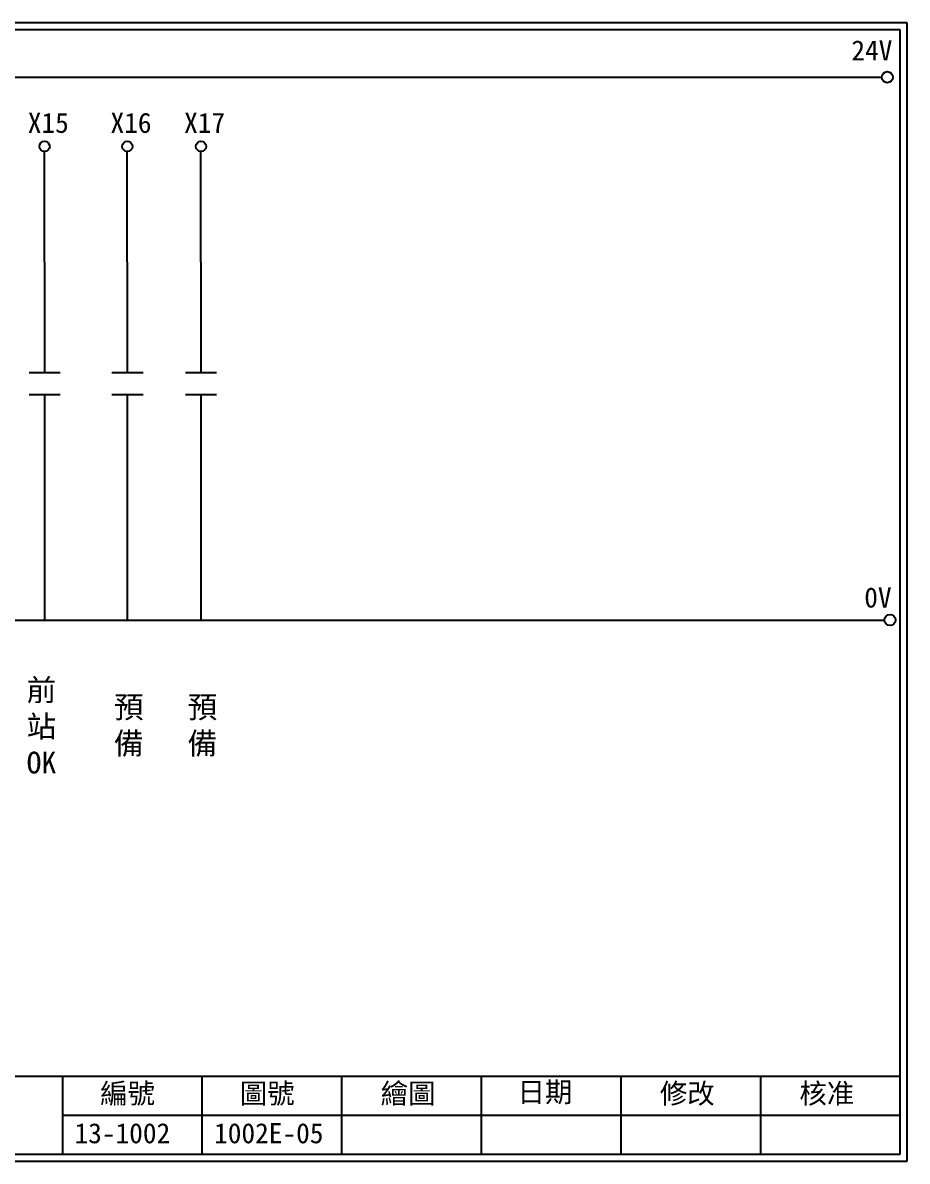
# Model space of a CAD drawing. Extents: x 627 to 914, y 3 to 207.
# Drawn here: x 755.8 to 914.2, y 3 to 207 of the extents above; entities that cross this region are included whole.
import ezdxf

# ---------------------------------------------------------------- set-up
doc = ezdxf.new("R2010")
doc.units = 0
doc.layers.get('0').update_dxf_attribs({"linetype": 'CONTINUOUS'})
doc.layers.add('圖框層', color=7, linetype='CONTINUOUS')
doc.layers.add('標尺寸層', color=3, linetype='CONTINUOUS')
doc.styles.add('CNS', font='romanc.shx', dxfattribs={"bigfont": 'chineset.shx'})
doc.styles.add('STSL', font='KAIU.TTF')

msp = doc.modelspace()

# ---------------------------------------------------------------- linework, layer by layer
for p, q in [((759.73, 144.34), (759.7, 183.91)), ((774.54, 144.34), (774.52, 183.91)), ((787.73, 144.34), (787.71, 183.91)), ((759.7, 140.37), (759.7, 99.96)), ((774.52, 140.37), (774.52, 99.96)), ((787.71, 140.37), (787.71, 99.96))]:
    msp.add_line(p, q)
for centre in [(910.63, 197.22), (911.12, 99.96)]:
    msp.add_circle(centre, 1)
at = {"layer": '圖框層', "color": 7}
for p, q in [((914.2, 206.97), (627.2, 206.97)), ((914.2, 3), (914.2, 206.97)), ((912.95, 205.72), (628.45, 205.72)), ((912.95, 4.25), (912.95, 205.72)), ((628.45, 18.25), (912.95, 18.25)), ((762.95, 4.25), (762.95, 18.25)), ((787.95, 4.25), (787.95, 18.25)), ((812.95, 4.25), (812.95, 18.25)), ((837.95, 4.25), (837.95, 18.25)), ((862.95, 4.25), (862.95, 18.25)), ((887.95, 4.25), (887.95, 18.25)), ((762.95, 11.25), (912.95, 11.25)), ((628.45, 4.25), (912.95, 4.25)), ((627.2, 3), (914.2, 3))]:
    msp.add_line(p, q, dxfattribs=at)
at = {"layer": '標尺寸層', "color": 7}
for p, q in [((632.04, 197.22), (909.63, 197.22)), ((756.94, 144.34), (762.51, 144.34)), ((771.76, 144.34), (777.33, 144.34)), ((784.95, 144.34), (790.51, 144.34)), ((756.94, 140.37), (762.51, 140.37)), ((771.76, 140.37), (777.33, 140.37)), ((784.95, 140.37), (790.51, 140.37)), ((632.25, 99.96), (910.12, 99.96))]:
    msp.add_line(p, q, dxfattribs=at)
for centre in [(759.7, 184.83), (774.52, 184.83), (787.71, 184.83)]:
    msp.add_circle(centre, 0.92, dxfattribs=at)

# ---------------------------------------------------------------- texts
at = {"layer": '圖框層', "color": 4, "style": 'STSL'}
for s, p in [('24V', (904.19, 200.22)), ('X15', (756.69, 187.24)), ('X16', (771.51, 187.24)), ('X17', (784.69, 187.24)), ('0V', (906.5, 102.2)), ('編號', (769.66, 13.34)), ('圖號', (794.66, 13.34)), ('繪圖', (819.89, 13.34)), ('日期', (844.41, 13.59)), ('修改', (869.89, 13.34)), ('核准', (894.89, 13.34)), ('13-1002', (765.06, 6.22)), ('1002E-05', (790.06, 6.22))]:
    msp.add_text(s, height=3.6, dxfattribs=at).set_placement(p)
at = {"layer": '標尺寸層', "color": 7, "char_height": 3.9, "width": 8.6627, "attachment_point": 5, "style": 'CNS'}
for s, insert in [('{\\fDFKai-SB|b0|i0|c136|p65;前站OK}', (759.14, 80.89)), ('{\\fDFKai-SB|b0|i0|c136|p65;預備}', (774.78, 80.89)), ('{\\fDFKai-SB|b0|i0|c136|p65;預備}', (787.97, 80.89))]:
    msp.add_mtext(s, dxfattribs=dict(at, insert=insert))

doc.saveas('drawing.dxf')
